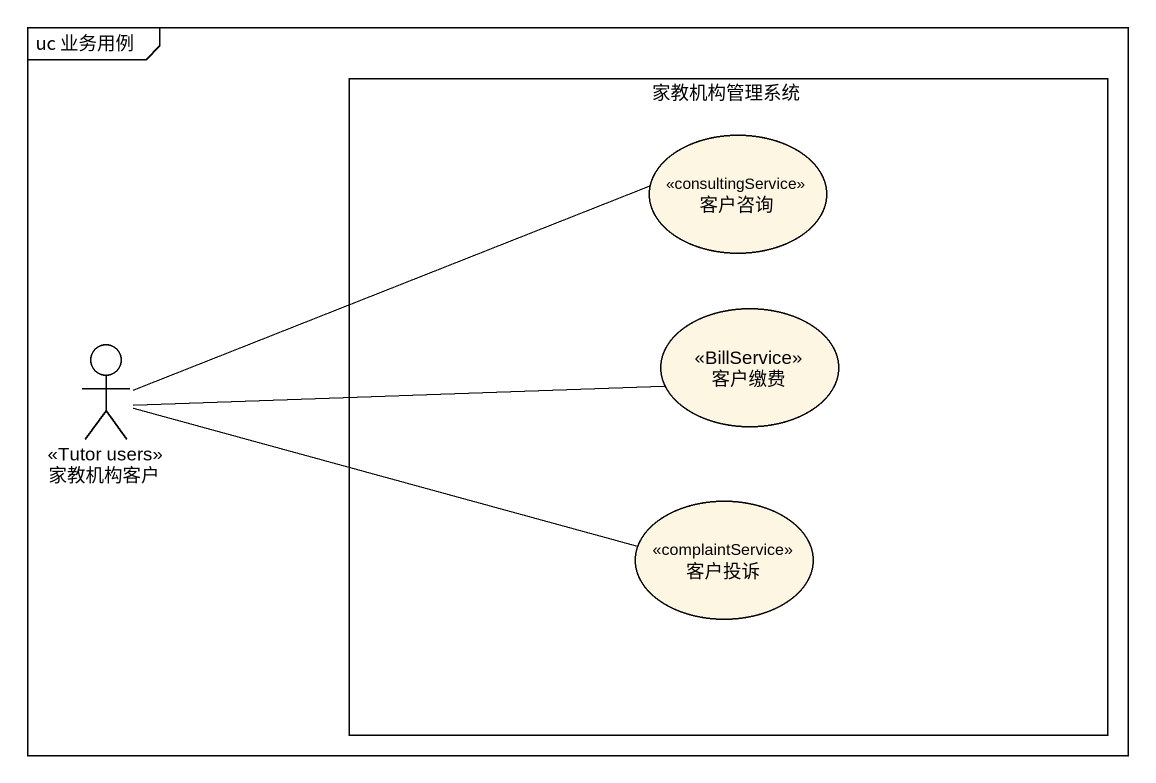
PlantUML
@startuml
mainframe uc 业务用例
rectangle 家教机构管理系统 {
  usecase 客户咨询 <<consultingService>>
  usecase 客户缴费 <<BillService>>
  usecase 客户投诉 <<complaintService>>
}
actor 家教机构客户 <<Tutor users>>
家教机构客户 -right- 客户咨询
家教机构客户 -right- 客户缴费
家教机构客户 -right- 客户投诉
@enduml
